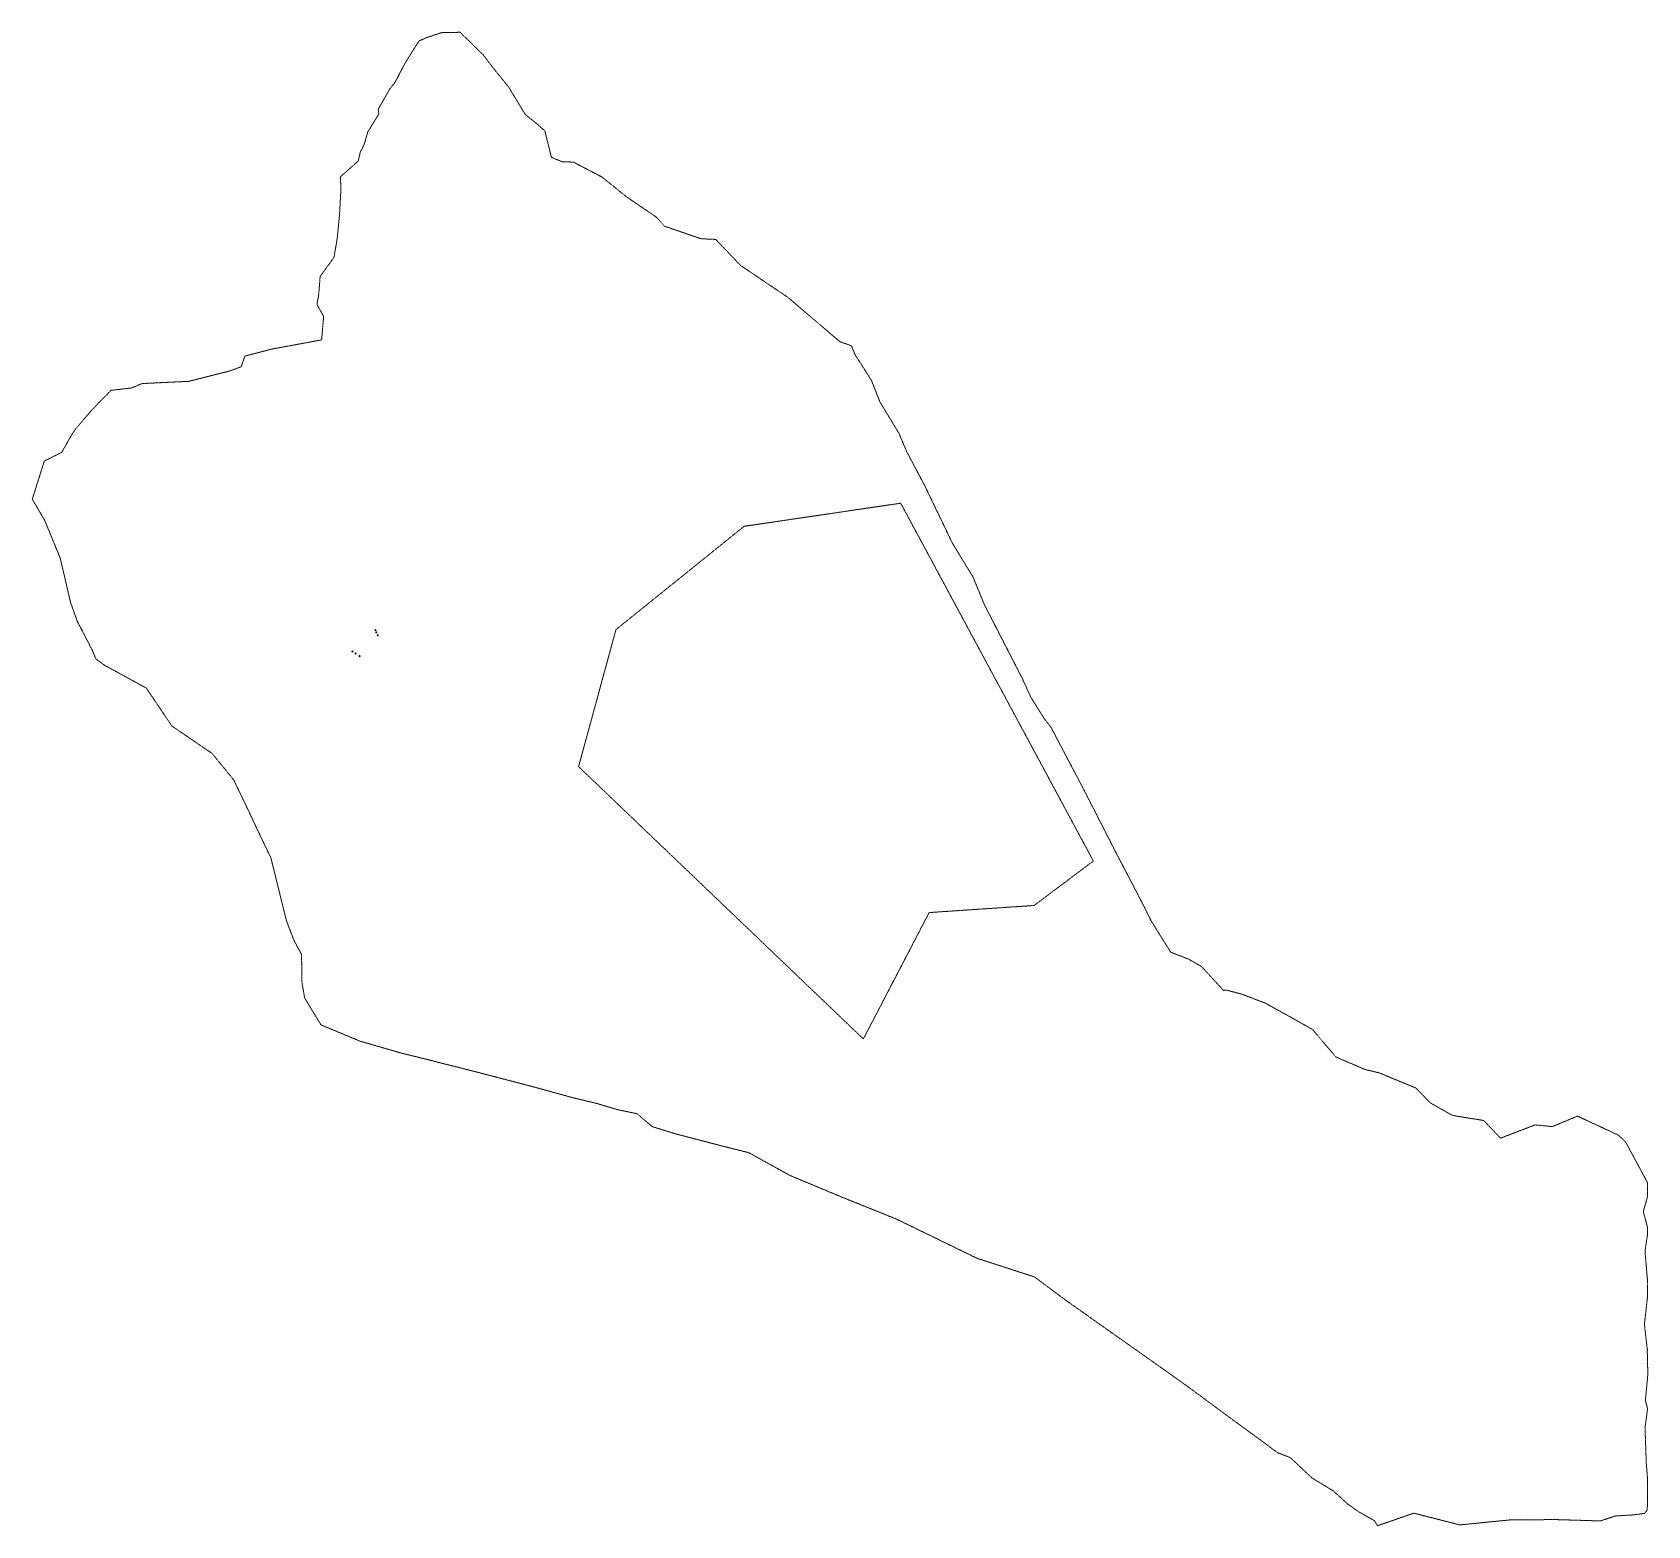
# Model space of a CAD drawing. Header units: feet. Extents: x 65934 to 70070, y 57218 to 61041.
import ezdxf

# ---------------------------------------------------------------- set-up
doc = ezdxf.new("R2010")
doc.units = ezdxf.units.FT
doc.header["$MEASUREMENT"] = 0
doc.linetypes.add('DASHED2', pattern=[0.375, 0.25, -0.125])
doc.layers.add('Bollard_PLN_x', color=9, linetype='Continuous', lineweight=0)
doc.layers.add('Surface-Existing-Perimeter', color=3, linetype='DASHED2', lineweight=0)

# ---------------------------------------------------------------- blocks, each defined once
blk = doc.blocks.new('BOLL')
at = {"layer": 'Bollard_PLN_x', "linetype": 'Continuous', "lineweight": 0}
blk.add_circle((0, 0), 1.44, dxfattribs=at)

msp = doc.modelspace()

# ---------------------------------------------------------------- linework, layer by layer
at = {"layer": 'Surface-Existing-Perimeter'}
msp.add_lwpolyline([(66993.1, 61040.4), (66981.3, 61039.8), (66946.9, 61028.4), (66924.5, 61019), (66906.8, 60991.7), (66887.2, 60959.6), (66861.5, 60910.9), (66849.4, 60896.1), (66819.6, 60844.1), (66821.1, 60831.5), (66792.6, 60785.2), (66783.6, 60753.4), (66773.5, 60733.4), (66768.4, 60711.4), (66723, 60671), (66724, 60637.4), (66720.6, 60575.5), (66714.9, 60515.5), (66706.6, 60465.2), (66670.8, 60415.5), (66667.4, 60371), (66662.7, 60343.9), (66679.8, 60313.8), (66674.7, 60253.4), (66544.7, 60229.3), (66478.1, 60211.8), (66468.9, 60184.5), (66438.5, 60173.6), (66334.6, 60147.3), (66215.1, 60141.6), (66187.1, 60130.1), (66135.3, 60124.3), (66084.6, 60072), (66041.9, 60021.8), (66027.8, 59998.3), (66009.3, 59965.6), (65964.6, 59943), (65933.9, 59845.6), (65965.5, 59791.6), (66005.1, 59695.5), (66018.9, 59637), (66031.4, 59582.2), (66049, 59533.3), (66087.9, 59458.1), (66096.4, 59437), (66118.5, 59420.6), (66225.7, 59362.1), (66291.4, 59264.8), (66394.2, 59194.7), (66450.2, 59126.2), (66545.1, 58926.2), (66584.4, 58766.9), (66604.3, 58715), (66623.3, 58680.3), (66624.3, 58608.6), (66631.2, 58568.9), (66673, 58499.8), (66773.5, 58457.9), (66880.4, 58427.1), (66951.3, 58409.7), (66982.8, 58401.5), (67027, 58390.6), (67092.7, 58373.6), (67206.7, 58343.9), (67316.2, 58313.8), (67379, 58298.7), (67430.3, 58283.2), (67482.5, 58272.3), (67520.8, 58239.5), (67579.8, 58221.1), (67700.1, 58189.7), (67768.4, 58172.6), (67873.3, 58114.6), (68001.6, 58060.9), (68147.1, 58002.3), (68352.2, 57902.5), (68499.8, 57854.6), (68584.3, 57791.7), (68716.3, 57698.5), (68848.3, 57605.3), (68915, 57557.2), (68985.1, 57505.2), (69079.6, 57436.2), (69122.4, 57404.5), (69154.7, 57392.1), (69210.7, 57339.7), (69265.4, 57306.4), (69301.3, 57273.6), (69329.1, 57253.8), (69369.9, 57230.8), (69378.3, 57217.7), (69471.2, 57249.8), (69588.5, 57219.8), (69715.6, 57232.3), (69832.4, 57233.4), (69948.8, 57229.9), (69987.4, 57242.6), (70033.2, 57245.3), (70061.9, 57249.3), (70068.8, 57258.3), (70069.7, 57294), (70069.7, 57335), (70066.4, 57376.6), (70063, 57468.5), (70069.6, 57516.9), (70064, 57538.5), (70069.9, 57600.7), (70069.9, 57604), (70069.9, 57614), (70069.8, 57626.1), (70069.4, 57638.1), (70069.8, 57648.1), (70069.3, 57651.4), (70068.9, 57660.1), (70069, 57668.2), (70061.5, 57733.3), (70066.7, 57779.5), (70069.6, 57805.7), (70069.7, 57825), (70069.4, 57837.9), (70069.3, 57846.6), (70063, 57919.9), (70069.6, 57964), (70069.4, 57981.5), (70058.7, 58022.1), (70069.7, 58061.2), (70069.7, 58095.5), (70013.4, 58199.9), (69994.6, 58217.7), (69890.1, 58266.2), (69825.6, 58239.4), (69781.6, 58243.8), (69693, 58209.7), (69650.1, 58255), (69570.3, 58267.9), (69513.9, 58299.7), (69476.3, 58338.2), (69381.8, 58377.2), (69346, 58385.6), (69271.2, 58417.9), (69211.9, 58487.9), (69177.7, 58507.3), (69091.4, 58555.2), (69032.7, 58577.8), (68993.1, 58588.4), (68983.7, 58588.2), (68927, 58649.6), (68894.1, 58668.3), (68848.5, 58685.9), (68797.7, 58767.5), (68780.8, 58802), (68738.3, 58883.8), (68719.1, 58920.6), (68705.6, 58946.4), (68626.1, 59102.1), (68541.8, 59262.2), (68525.8, 59282.4), (68490.9, 59337.9), (68469.6, 59384.7), (68410.1, 59500.5), (68371.5, 59575.7), (68342.7, 59646), (68289.4, 59733.5), (68219.9, 59878.1), (68172.6, 59967.6), (68153, 60013.9), (68103.7, 60095.3), (68082.6, 60149.4), (68057.2, 60189.6), (68040.1, 60215.8), (68031.3, 60238.3), (68001.8, 60248.6), (67867.7, 60362.8), (67746.9, 60444.2), (67683.9, 60510.6), (67646.3, 60512.2), (67552, 60544.7), (67532.8, 60566.9), (67453.8, 60620.6), (67418.4, 60649.5), (67391.9, 60670.6), (67319.2, 60708.6), (67290.3, 60709.3), (67263.1, 60720.8), (67246.2, 60788.1), (67226.6, 60806), (67196.2, 60830.2), (67153.4, 60900.8), (67116.3, 60946.5), (67088.5, 60982.9), (67045.2, 61025.3), (67029, 61040.8)], close=True, dxfattribs=at)
at = {"layer": 'Surface-Existing-Perimeter', "flags": 128}
msp.add_lwpolyline([(68157.3, 59835.3), (67756.4, 59776.1), (67428.3, 59511.8), (67332.6, 59160.9), (68061.7, 58463.8), (68230.2, 58787.3), (68499.1, 58805.5), (68650.6, 58919.4), (68157.3, 59835.3)], dxfattribs=at)

# ---------------------------------------------------------------- block references
at = {"layer": 'Bollard_PLN_x', "linetype": 'Continuous', "lineweight": 0}
for p in [(66812.4, 59510.5, 5599.2), (66814.7, 59504.8, 5599), (66818.4, 59497.2, 5598.8), (66753.7, 59455.7, 5602.3), (66761.8, 59450.5, 5600.7), (66772, 59443.8, 5598.6)]:
    msp.add_blockref('BOLL', p, dxfattribs=at)

doc.saveas('drawing.dxf')
